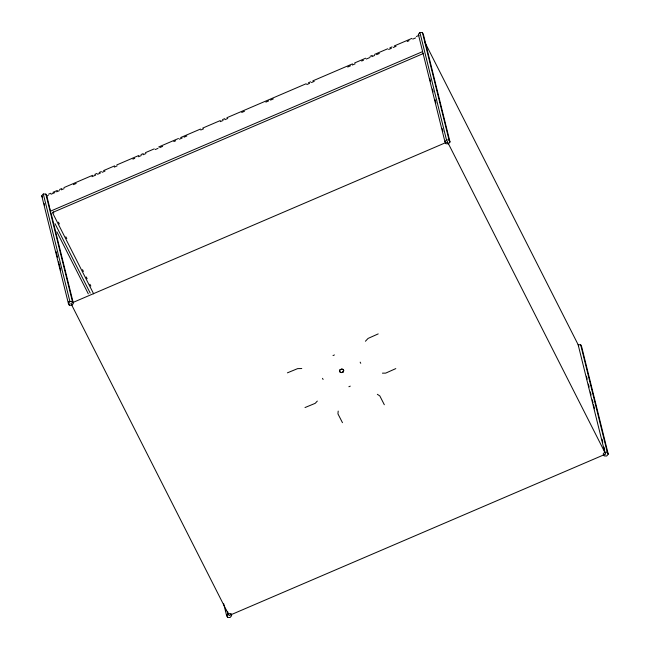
<?xml version="1.0" encoding="UTF-8"?>
<svg xmlns="http://www.w3.org/2000/svg" width="650" height="650" viewBox="0 0 650 650"><rect width="100%" height="100%" fill="white"/><g stroke="black" fill="none" stroke-linecap="round" stroke-linejoin="round"><path stroke-width="0.97" d="M339.592 370.467C339.178 374.652 346.247 371.637 342.696 369.135M338.187 411.084L337.951 413.879L342.461 422.687M343.606 370.939L343.655 370.427M343.322 371.524L342.81 372.223M317.314 401.074L315.201 403.341L304.996 407.542M45.833 194.098L72.418 301.519L73.409 303.477L71.866 305.321L69.331 305.224L68.339 303.274L41.754 195.845L43.298 193.993L45.833 194.098L46.491 195.398M68.339 303.274L69.883 301.421L72.418 301.519M418.364 34.352L419.908 32.5L422.443 32.597L423.426 34.556L450.011 141.976L448.468 143.829L445.941 143.731L444.949 141.781L418.364 34.352L419.023 35.653M444.949 141.781L446.493 139.929L449.028 140.026L450.011 141.976M226.574 615.444L228.118 613.6L230.644 613.697L231.636 615.648L230.092 617.5L227.557 617.403L226.574 615.444L223.616 603.509M604.719 452.108L603.176 453.952L604.167 455.902L606.702 456.007L608.246 454.155L581.661 346.726L580.669 344.776L578.134 344.679L604.719 452.108L607.254 452.205L608.246 454.155M340.502 372.271L339.763 371.702A2.064 1.739 -13.9 0 1 340.291 369.671L342.014 368.948M365.422 341.242L368.087 338.414L378.211 333.897M339.877 369.874L340.462 369.501M343.119 372.011L341.664 372.645M340.291 369.671L341.624 369.143L343.306 369.728M395.801 368.607L385.678 373.124L382.428 373.157M416.341 36.489L418.559 35.523M422.541 51.634L50.343 211.242M48.539 194.204L50.749 193.261M52.951 192.319L57.354 190.426M59.556 189.483L61.758 188.541M63.96 187.59L92.593 175.313M94.794 174.371L96.996 173.428M99.198 172.486L101.4 171.535M103.602 170.593L114.611 165.872M116.813 164.929L138.84 155.48M141.042 154.537L143.244 153.595M145.446 152.653L154.253 148.874M158.665 146.981L178.482 138.482M180.684 137.54L200.509 129.041M202.711 128.099L220.326 120.543M222.528 119.6L224.738 118.649M226.939 117.707L306.223 83.712M308.425 82.761L310.627 81.819M312.829 80.876L352.471 63.879M354.673 62.928L365.69 58.208M370.094 56.322L372.296 55.38M374.498 54.429L387.709 48.766M389.911 47.824L392.113 46.873M394.314 45.931L411.938 38.374M46.418 196.219L48.271 195.423M51.066 194.228L54.787 192.636M56.639 191.831L59.434 190.637M61.295 189.841L64.082 188.646M73.385 184.657L76.172 183.463M91.975 176.686L95.696 175.086M97.557 174.289L100.352 173.095M102.204 172.299L104.999 171.096M114.294 167.115L117.089 165.912M132.893 159.136L134.753 158.34M138.474 156.748L141.261 155.545M143.122 154.749L145.917 153.554M155.212 149.565L157.999 148.371M159.859 147.574L162.654 146.38M173.81 141.594L175.671 140.798M179.392 139.197L182.179 138.003M184.039 137.207L186.826 136.013M200.777 130.032L203.564 128.83M220.301 121.656L223.096 120.461M224.957 119.665L227.744 118.463M241.694 112.483L244.481 111.288M265.866 102.115L268.661 100.921M270.522 100.124L273.309 98.93M306.784 84.573L309.571 83.379M311.431 82.574L314.226 81.38M347.701 67.023L350.488 65.829M352.349 65.032L355.136 63.838M361.652 61.043L363.512 60.247M366.299 59.053L370.021 57.46M371.881 56.656L374.668 55.461M376.529 54.665L379.316 53.471M388.619 49.481L391.406 48.287M393.266 47.491L396.053 46.288M407.217 41.511L409.077 40.706M412.791 39.114L415.586 37.919M53.365 212.168L423.353 53.527M287.406 372.84L297.611 368.631L301.779 368.534M342.014 372.564L341.177 372.442M377.341 394.298L379.827 395.931L384.329 404.739M343.062 369.533L343.688 370.736M323.099 379.478L322.506 378.324M360.742 363.309L360.157 362.148M424.564 41.689L578.671 345.727M53.211 211.827L53.82 213.046M58.451 222.17L59.377 223.998M65.853 236.779L66.779 238.607M82.509 269.636L83.436 271.464M86.206 276.941L87.132 278.769M89.911 284.245L90.837 286.073M52.349 212.404L93.632 293.841M41.754 195.845L42.413 197.145M55.039 223.681L90.196 293.053M56.851 231.79L88.319 293.865M580.669 344.776L607.254 452.205M586.446 376.196L587.178 379.153M588.396 384.077L589.128 387.034M590.346 391.966L591.077 394.924M592.296 399.848L593.028 402.805M593.515 404.779L594.49 408.72M602.054 439.27L602.786 442.227M604.004 447.159L604.736 450.117M422.443 32.597L449.028 140.026M419.908 32.5L446.493 139.929M429.845 78.707L430.544 81.534M432.413 89.074L433.111 91.902M434.98 99.442L435.906 103.204M442.203 128.651L442.91 131.479M231.172 613.762L231.636 615.648M227.557 611.358L228.118 613.6M225.526 609.196L225.899 610.683M227.004 615.16L227.557 617.403M46.824 196.048L49.619 207.358M49.855 208.301L50.318 210.178M51.017 213.005L73.174 302.534M43.298 193.993L69.883 301.421M44.143 203.45L44.606 205.335M56.038 251.509L57.436 257.164M58.606 261.877L59.532 265.647M59.767 266.589L60.702 270.351M68.396 301.454L69.331 305.224M350.252 386.116A2.064 1.089 -26.9 0 1 348.855 386.717M334.401 354.916A2.064 1.089 -26.9 0 1 332.995 355.509M447.484 141.879L70.874 303.371L229.101 615.55L605.711 454.058L447.484 141.879"/></g></svg>
